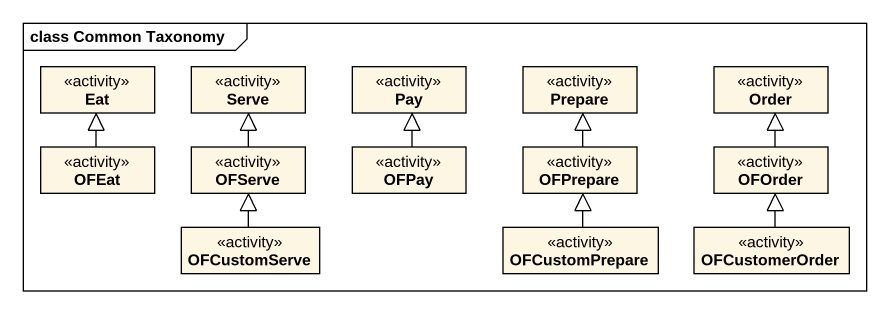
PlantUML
@startuml
mainframe class Common Taxonomy
hide circle
hide empty members
class Eat <<activity>>
class Serve <<activity>>
class Pay <<activity>>
class Prepare <<activity>>
class Order <<activity>>
class OFEat <<activity>>
class OFServe <<activity>>
class OFPay <<activity>>
class OFPrepare <<activity>>
class OFOrder <<activity>>
class OFCustomServe <<activity>>
class OFCustomPrepare <<activity>>
class OFCustomerOrder <<activity>>
OFEat -up-|> Eat
OFServe -up-|> Serve
OFPay -up-|> Pay
OFPrepare -up-|> Prepare
OFOrder -up-|> Order
OFCustomServe -up-|> OFServe
OFCustomPrepare -up-|> OFPrepare
OFCustomerOrder -up-|> OFOrder
@enduml
